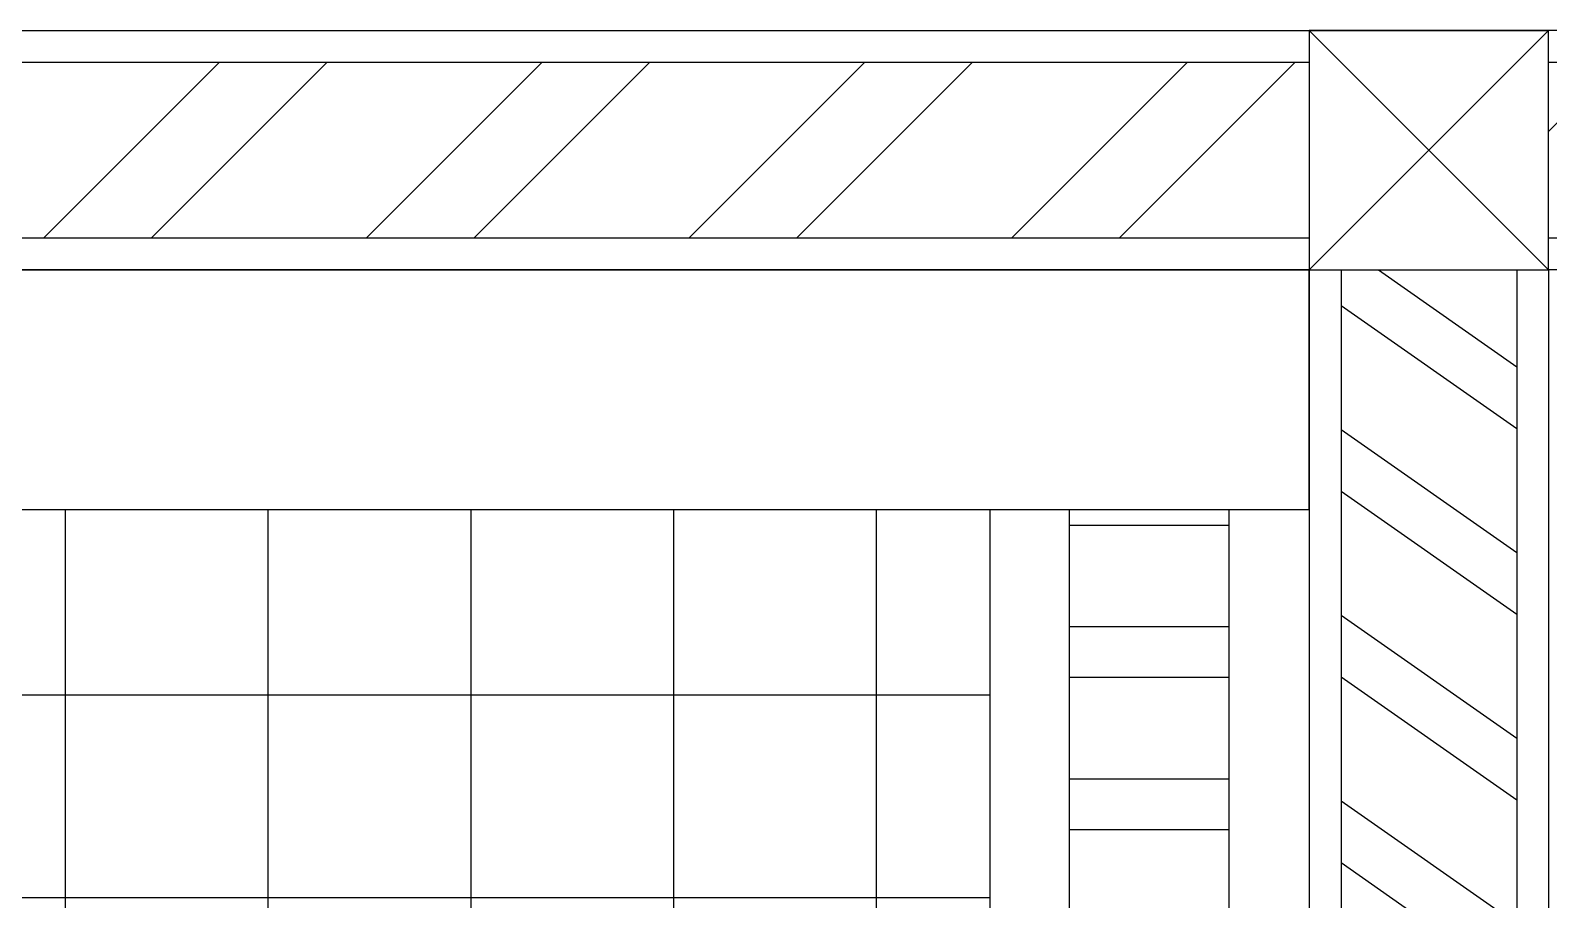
# Model space of a CAD drawing. Header units: millimetres. Extents: x -10849 to 51582, y -14593 to 28921.
# Drawn here: x 3056 to 4007, y 18340 to 18884 of the extents above; entities that cross this region are included whole.
import ezdxf

# ---------------------------------------------------------------- set-up
doc = ezdxf.new("R2010")
doc.units = ezdxf.units.MM

msp = doc.modelspace()

# ---------------------------------------------------------------- hatches: boundary and pattern name
h = msp.add_hatch()
h.set_pattern_fill('ANSI32', color=256, scale=15)
h.set_pattern_definition([(45, (-13432.23, 14785.16), (-101.0279, 101.0279), []), (45, (-13364.88, 14785.16), (-101.0279, 101.0279), [])])
h.paths.add_polyline_path([(10506.64, 18864.3), (8378.25, 18864.3), (8378.25, 18754.3), (10506.64, 18754.3)])
h.paths.add_polyline_path([(8228.25, 18864.3), (6191.98, 18864.3), (6191.98, 18754.3), (8228.25, 18754.3)])
h.paths.add_polyline_path([(6041.98, 18864.3), (4691.98, 18864.3), (4691.98, 18754.3), (6041.98, 18754.3)])
h.paths.add_polyline_path([(4541.98, 18864.3), (4006.64, 18864.3), (4006.64, 18754.3), (4541.98, 18754.3)])
h.paths.add_polyline_path([(3856.64, 18864.3), (2256.64, 18864.3), (2256.64, 18754.3), (3856.64, 18754.3)])
h = msp.add_hatch()
h.set_pattern_fill('ANSI32', color=256, scale=10, angle=100)
h.set_pattern_definition([(145, (-13432.23, 14785.16), (-54.63316, -78.02423), []), (145, (-13440.03, 14829.38), (-54.63316, -78.02423), [])])
h.paths.add_polyline_path([(2236.64, 18734.3), (2126.64, 18734.3), (2126.64, 16134.3), (2236.64, 16134.3)])
h.paths.add_polyline_path([(3986.64, 18734.3), (3876.64, 18734.3), (3876.64, 16134.3), (3986.64, 16134.3)])
h = msp.add_hatch()
h.set_pattern_fill('ANSI32', color=2, scale=10, angle=135)
h.set_pattern_definition([(180, (-13432.23, 14573.86), (-7e-15, -95.25), []), (180, (-13463.98, 14605.61), (-7e-15, -95.25), [])])
h.paths.add_polyline_path([(2406.62, 18584.3), (2306.62, 18584.3), (2306.62, 17526.18), (2406.62, 17526.18)])
h.paths.add_polyline_path([(3806.65, 18584.3), (3706.65, 18584.3), (3706.65, 17526.18), (3806.65, 17526.18)])
at = {"true_color": 0x939598}
h = msp.add_hatch(dxfattribs=at)
h.set_pattern_fill('ANSI37', color=252, scale=40, angle=-45)
h.set_pattern_definition([(0, (-13432.23, 14785.16), (3e-14, 127), []), (90, (-13432.23, 14785.16), (-127, 4e-14), [])])
h.paths.add_polyline_path([(3656.64, 17584.3), (3656.64, 18584.3), (2456.64, 18584.3), (2456.64, 17584.3)])

# ---------------------------------------------------------------- linework, layer by layer
at = {"color": 240, "true_color": 0xed1f24}
for points in [[(2531.66, 15984.3), (2106.64, 15984.3), (2106.64, 18884.3), (4006.64, 18884.3)], [(10326.64, 15984.3), (10656.64, 15984.3), (10656.64, 18884.3), (3856.64, 18884.3)], [(4006.64, 18884.3), (3856.64, 18734.3)], [(3856.64, 18884.3), (4006.64, 18734.3)], [(2531.66, 16134.3), (2256.64, 16134.3), (2256.64, 18734.3), (3856.64, 18734.3)], [(3856.64, 18734.3), (3856.64, 16134.3)], [(4466.98, 18734.3), (4006.64, 18734.3), (4006.64, 16134.3)]]:
    msp.add_lwpolyline(points, dxfattribs=at)
msp.add_lwpolyline([(3856.64, 18734.3), (4006.64, 18734.3), (4006.64, 18884.3), (3856.64, 18884.3)], close=True, dxfattribs=at)
for points in [[(2256.64, 18864.3), (3856.64, 18864.3)], [(4006.64, 18864.3), (4541.98, 18864.3)], [(2256.64, 18754.3), (3856.64, 18754.3)], [(4006.64, 18754.3), (4541.98, 18754.3)], [(2256.64, 18734.3), (2256.64, 18584.3), (3856.64, 18584.3), (3856.64, 18734.3), (2256.64, 18734.3)], [(3876.64, 18734.3), (3876.64, 16134.3)], [(3986.64, 18734.3), (3986.64, 16134.3)]]:
    msp.add_lwpolyline(points)
at = {"color": 2}
for points in [[(2406.62, 18584.3), (2406.62, 17526.18), (3706.65, 17526.18), (3706.65, 18584.3)], [(2456.49, 17426.18), (3806.65, 17426.18), (3806.65, 18584.3)]]:
    msp.add_lwpolyline(points, dxfattribs=at)
at = {"color": 252, "true_color": 0x939598}
msp.add_lwpolyline([(3656.64, 18584.3), (3656.64, 17584.3), (2456.64, 17584.3), (2456.64, 18584.3), (3656.64, 18584.3)], dxfattribs=at)

doc.saveas('drawing.dxf')
